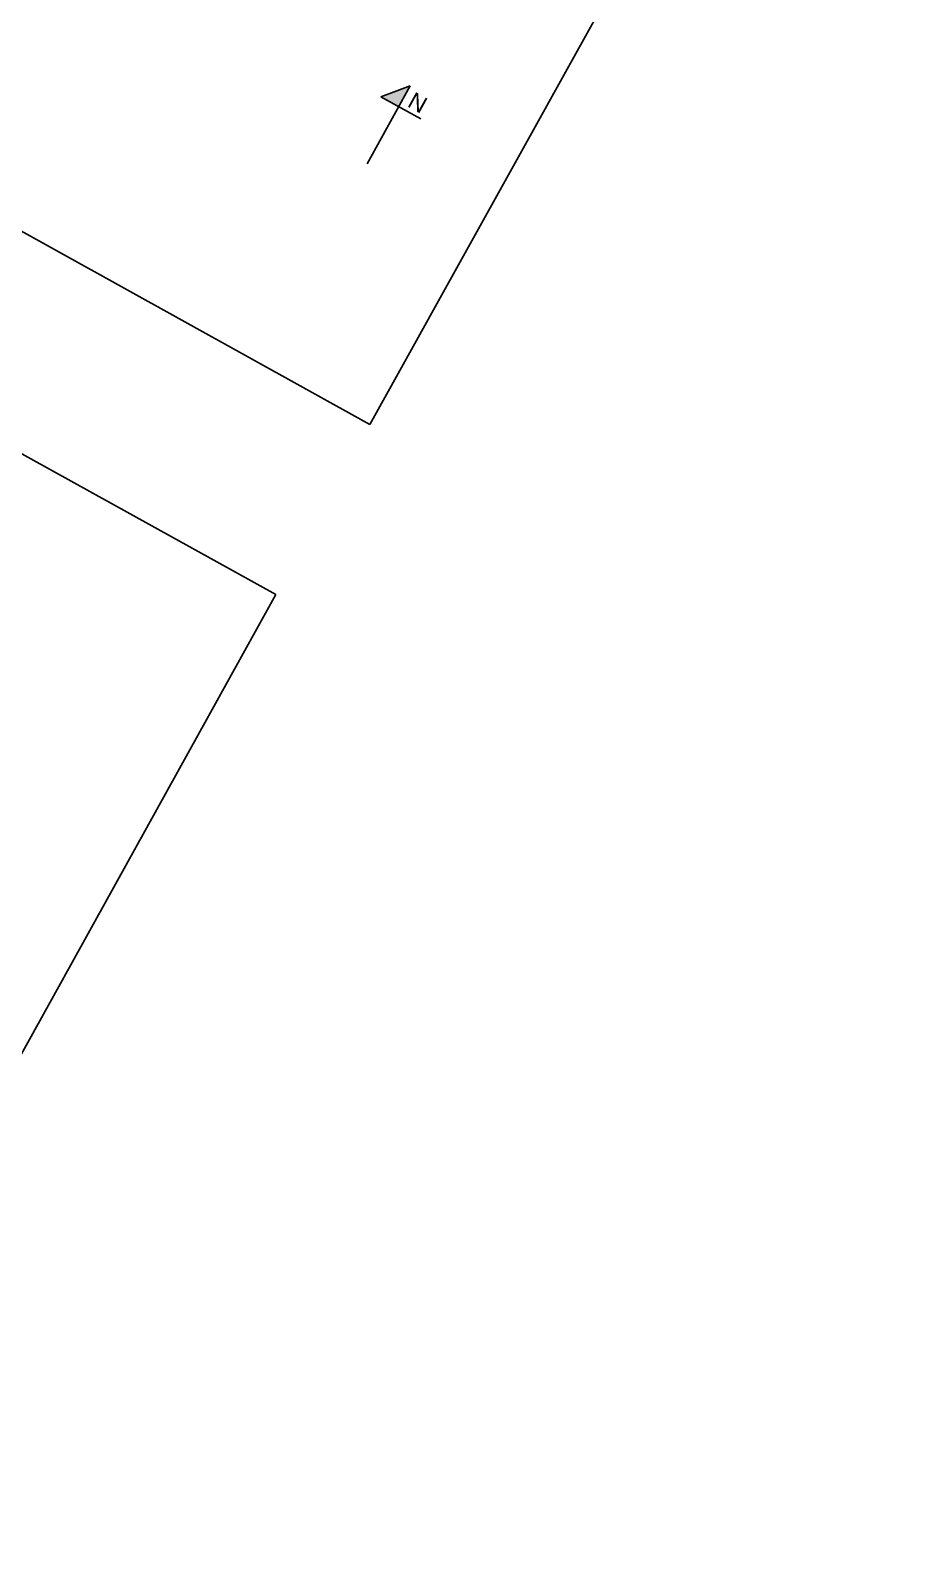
# Model space of a CAD drawing. Header units: millimetres. Extents: x 4804 to 8663, y 84 to 4858.
# Drawn here: x 7081 to 8663, y 84 to 2850 of the extents above; entities that cross this region are included whole.
import ezdxf

# ---------------------------------------------------------------- set-up
doc = ezdxf.new("R2010")
doc.units = ezdxf.units.MM
doc.layers.add('A-FURN', color=9, linetype='Continuous')
doc.layers.add('A-WALL-FULL-EXTR', color=1, linetype='Continuous')
doc.styles.get("Standard").update_dxf_attribs({"font": 'Arial.ttf'})

msp = doc.modelspace()

# ---------------------------------------------------------------- hatches: boundary and pattern name
at = {"true_color": 0x636466}
h = msp.add_hatch(color=251, dxfattribs=at)
h.dxf.hatch_style = 1
h.paths.add_polyline_path([(7766.048, 2750.785), (7713.052, 2731.141), (7745.263, 2713.286)])

# ---------------------------------------------------------------- linework, layer by layer
at = {"layer": 'A-FURN', "color": 251, "true_color": 0x636466}
for p, q in [((7688.208, 2610.357), (7766.048, 2750.785)), ((7766.048, 2750.785), (7713.052, 2731.141)), ((7713.052, 2731.141), (7784.942, 2691.291))]:
    msp.add_line(p, q, dxfattribs=at)
at = {"layer": 'A-WALL-FULL-EXTR'}
for p, q in [((8662.936, 3888.862), (7693.317, 2139.623)), ((7693.317, 2139.623), (5944.077, 3109.242)), ((7042.291, 2099.607), (7523.332, 1832.962)), ((7523.332, 1832.962), (6553.713, 83.722))]:
    msp.add_line(p, q, dxfattribs=at)

# ---------------------------------------------------------------- texts
at = {"layer": 'A-FURN', "color": 251, "true_color": 0x636466, "insert": (7773.481, 2740.918), "char_height": 30, "attachment_point": 1, "rotation": 331}
msp.add_mtext_dynamic_manual_height_columns('N', width=88.17383, gutter_width=12.5, heights=[0], dxfattribs=at)

doc.saveas('drawing.dxf')
